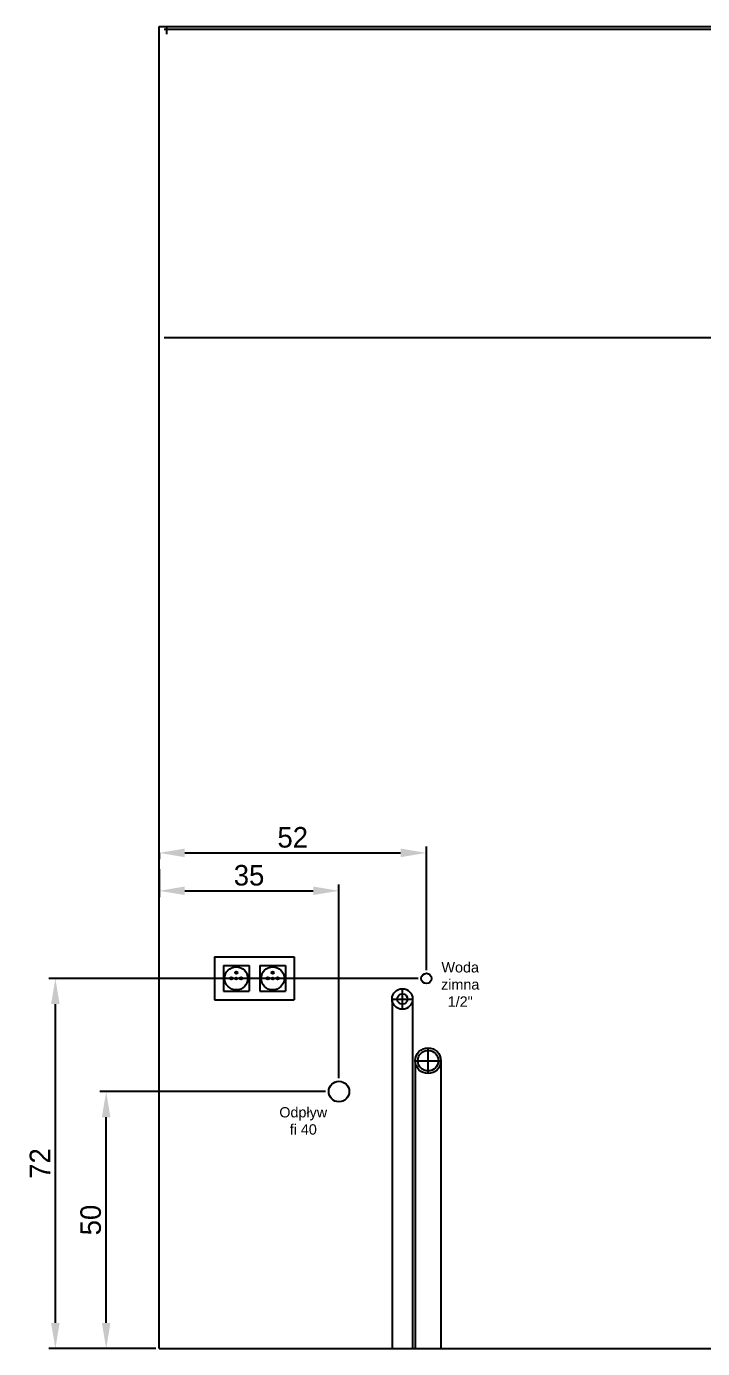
# Model space of a CAD drawing. Header units: millimetres. Extents: x 976 to 9349, y -1578 to 2211.
# Drawn here: x 2705.9 to 2837.4, y 1169.3 to 1426.5 of the extents above; entities that cross this region are included whole.
import ezdxf

# ---------------------------------------------------------------- set-up
doc = ezdxf.new("R2010")
doc.units = ezdxf.units.MM
for name, color, linetype in [('Elektryka - obudowy', 174, 'Continuous'), ('Inst - odpływ', 35, 'Continuous'), ('Inst - woda', 220, 'Continuous'), ('Meble', 42, 'Continuous'), ('Płytki', 254, 'Continuous'), ('Usunięte', 10, 'Continuous'), ('Ściany', 7, 'Continuous')]:
    doc.layers.add(name, color=color, linetype=linetype)
doc.dimstyles.new('ISO-25', dxfattribs={"dimtxt": 4, "dimasz": 5, "dimexe": 1.25, "dimexo": 0.625, "dimgap": 1, "dimtad": 1, "dimtxsty": 'Standard', "dimcen": 2.5, "dimadec": 0, "dimazin": 0, "dimtfac": 1, "dimtmove": 0, "dimatfit": 3, "dimfxl": 1, "dimarcsym": 0})

# ---------------------------------------------------------------- blocks, each defined once
blk = doc.blocks.new('Z$W@#22483')
for p, q in [((0, 0), (0, 257.2)), ((0, 257.2), (237.3, 257.2)), ((237.3, 0), (237.3, 257.2)), ((0, 0), (237.3, 0))]:
    blk.add_line(p, q)
blk = doc.blocks.new('Z$W@#29424')
h = blk.add_hatch(color=256)
h.paths.add_polyline_path([(1.54, 2.25, 1), (1.06, 2.25, 1)])
h.paths.add_polyline_path([(3.44, 2.25, 1), (2.96, 2.25, 1)])
for centre, radius in [((2.25, 2.25), 2.25), ((2.25, 3.37), 0.24), ((1.3, 2.25), 0.24), ((3.2, 2.25), 0.24)]:
    blk.add_circle(centre, radius)
blk = doc.blocks.new('Z$W@#2313')
for p, q in [((0, 8.4), (15.5, 8.4)), ((0, 8.4), (0, 0)), ((15.5, 8.4), (15.5, 0)), ((1.7, 6.7), (1.7, 1.7)), ((1.7, 6.7), (6.7, 6.7)), ((6.7, 6.7), (6.7, 1.7)), ((8.8, 6.7), (8.8, 1.7)), ((8.8, 6.7), (13.8, 6.7)), ((13.8, 6.7), (13.8, 1.7)), ((4, 4.18), (4.4, 4.22)), ((4.18, 4.4), (4.22, 4)), ((11.1, 4.18), (11.5, 4.22)), ((11.28, 4.4), (11.32, 4)), ((0, 0), (15.5, 0)), ((1.7, 1.7), (6.7, 1.7)), ((8.8, 1.7), (13.8, 1.7))]:
    blk.add_line(p, q)
for centre in [(4.2, 4.2), (11.3, 4.2)]:
    blk.add_circle(centre, 0.2)
for p in [(1.95, 1.95), (9.05, 1.95)]:
    blk.add_blockref('Z$W@#29424', p)
blk = doc.blocks.new('*D168')
at = {"layer": 'Defpoints', "color": 0}
for p in [(2721.37, 1219.32), (2764.67, 1219.32), (2731.67, 1169.32)]:
    blk.add_point(p, dxfattribs=at)
at = {"layer": 'Płytki', "color": 0, "lineweight": -2}
for p, q in [((2764.05, 1219.32), (2720.12, 1219.32)), ((2721.37, 1174.32), (2721.37, 1214.32)), ((2731.05, 1169.32), (2720.12, 1169.32))]:
    blk.add_line(p, q, dxfattribs=at)
at = {"layer": 'Płytki', "color": 0}
for points in [[(2722.2, 1214.32), (2720.53, 1214.32), (2721.37, 1219.32)], [(2720.53, 1174.32), (2722.2, 1174.32), (2721.37, 1169.32)]]:
    blk.add_solid(points, dxfattribs=at)
at = {"layer": 'Płytki', "color": 0, "insert": (2718.37, 1194.32), "char_height": 4, "attachment_point": 5, "rotation": 90}
blk.add_mtext('50', dxfattribs=at)
blk = doc.blocks.new('*D169')
at = {"layer": 'Defpoints', "color": 0}
for p in [(2711.48, 1241.32), (2782.67, 1241.32), (2731.67, 1169.32)]:
    blk.add_point(p, dxfattribs=at)
at = {"layer": 'Płytki', "color": 0, "lineweight": -2}
for p, q in [((2782.05, 1241.32), (2710.23, 1241.32)), ((2711.48, 1174.32), (2711.48, 1236.32)), ((2731.05, 1169.32), (2710.23, 1169.32))]:
    blk.add_line(p, q, dxfattribs=at)
at = {"layer": 'Płytki', "color": 0}
for points in [[(2712.31, 1236.32), (2710.65, 1236.32), (2711.48, 1241.32)], [(2710.65, 1174.32), (2712.31, 1174.32), (2711.48, 1169.32)]]:
    blk.add_solid(points, dxfattribs=at)
at = {"layer": 'Płytki', "color": 0, "insert": (2708.48, 1205.32), "char_height": 4, "attachment_point": 5, "rotation": 90}
blk.add_mtext('72', dxfattribs=at)
blk = doc.blocks.new('*D172')
at = {"layer": 'Defpoints', "color": 0}
for p in [(2731.67, 1263.24), (2766.67, 1258.37), (2766.67, 1221.32)]:
    blk.add_point(p, dxfattribs=at)
at = {"layer": 'Płytki', "color": 0, "lineweight": -2}
for p, q in [((2731.67, 1262.61), (2731.67, 1257.12)), ((2736.67, 1258.37), (2761.67, 1258.37)), ((2766.67, 1221.94), (2766.67, 1259.62))]:
    blk.add_line(p, q, dxfattribs=at)
at = {"layer": 'Płytki', "color": 0}
for points in [[(2736.67, 1259.2), (2736.67, 1257.54), (2731.67, 1258.37)], [(2761.67, 1257.54), (2761.67, 1259.2), (2766.67, 1258.37)]]:
    blk.add_solid(points, dxfattribs=at)
at = {"layer": 'Płytki', "color": 0, "insert": (2749.17, 1261.37), "char_height": 4, "attachment_point": 5}
blk.add_mtext('35', dxfattribs=at)
blk = doc.blocks.new('*D173')
at = {"layer": 'Defpoints', "color": 0}
for p in [(2731.67, 1266.37), (2783.67, 1265.75), (2783.67, 1242.32)]:
    blk.add_point(p, dxfattribs=at)
at = {"layer": 'Płytki', "color": 0, "lineweight": -2}
for p, q in [((2731.67, 1265.75), (2731.67, 1264.5)), ((2736.67, 1265.75), (2778.67, 1265.75)), ((2783.67, 1242.94), (2783.67, 1267))]:
    blk.add_line(p, q, dxfattribs=at)
at = {"layer": 'Płytki', "color": 0}
for points in [[(2736.67, 1266.58), (2736.67, 1264.91), (2731.67, 1265.75)], [(2778.67, 1264.91), (2778.67, 1266.58), (2783.67, 1265.75)]]:
    blk.add_solid(points, dxfattribs=at)
at = {"layer": 'Płytki', "color": 0, "insert": (2757.67, 1268.75), "char_height": 4, "attachment_point": 5}
blk.add_mtext('52', dxfattribs=at)

msp = doc.modelspace()

# ---------------------------------------------------------------- linework, layer by layer
at = {"layer": 'Inst - odpływ'}
msp.add_line((2784.005, 1222.819), (2784.005, 1227.819), dxfattribs=at)
at = {"layer": 'Inst - woda'}
for centre, radius in [((2783.672, 1241.319), 1), ((2766.672, 1219.319), 2)]:
    msp.add_circle(centre, radius, dxfattribs=at)
at = {"layer": 'Meble'}
msp.add_line((2733.172, 1425.019), (2733.172, 1426.519), dxfattribs=at)
at = {"layer": 'Płytki'}
for p, q in [((2732.672, 1426.019), (2967.972, 1426.019)), ((2733.172, 1426.519), (2967.472, 1426.519)), ((2732.672, 1366.019), (2967.972, 1366.019))]:
    msp.add_line(p, q, dxfattribs=at)
at = {"layer": 'Usunięte'}
for p, q in [((2777.005, 1237.319), (2781.005, 1237.319)), ((2777.005, 1237.319), (2781.005, 1237.319)), ((2777.005, 1237.319), (2777.005, 1169.319)), ((2779.005, 1235.319), (2779.005, 1239.319)), ((2779.005, 1235.319), (2779.005, 1239.319)), ((2781.005, 1237.319), (2781.005, 1169.319)), ((2781.505, 1225.319), (2786.505, 1225.319)), ((2781.505, 1225.319), (2781.505, 1169.319)), ((2786.505, 1225.319), (2786.505, 1169.319))]:
    msp.add_line(p, q, dxfattribs=at)
for centre, radius in [((2779.005, 1237.319), 2), ((2779.005, 1237.319), 1), ((2784.005, 1225.319), 2.5), ((2784.005, 1225.319), 2)]:
    msp.add_circle(centre, radius, dxfattribs=at)

# ---------------------------------------------------------------- block references
at = {"layer": 'Elektryka - obudowy'}
msp.add_blockref('Z$W@#2313', (2742.472, 1237.128), dxfattribs=at)
at = {"layer": 'Ściany'}
msp.add_blockref('Z$W@#22483', (2731.672, 1169.319), dxfattribs=at)

# ---------------------------------------------------------------- texts
at = {"layer": 'Inst - woda', "char_height": 2, "width": 8.21683, "attachment_point": 5}
for s, insert in [('{\\fArial|b0|i0|c238|p0;Woda zimna\\P1/2"}', (2790.259, 1240.139)), ('{\\fArial|b0|i0|c238|p0;Odpływ\\Pfi 40}', (2759.717, 1213.605))]:
    msp.add_mtext(s, dxfattribs=dict(at, insert=insert))

# ---------------------------------------------------------------- dimensions: what is measured, and where the dimension line sits
at = {"layer": 'Płytki'}
for base, p1, p2, picture, middle in [((2783.672, 1265.746), (2731.672, 1266.373), (2783.672, 1242.319), '*D173', (2757.672, 1268.746)), ((2766.672, 1258.371), (2731.672, 1263.235), (2766.672, 1221.319), '*D172', (2749.172, 1261.371))]:
    dim = msp.add_linear_dim(base=base, p1=p1, p2=p2, dimstyle='ISO-25', dxfattribs=at)
    dim.commit()
    dim.dimension.update_dxf_attribs({"geometry": picture, "text_midpoint": middle})
for base, p2, picture, middle in [((2711.48, 1241.319), (2782.672, 1241.319), '*D169', (2708.48, 1205.319)), ((2721.365, 1219.319), (2764.672, 1219.319), '*D168', (2718.365, 1194.319))]:
    dim = msp.add_linear_dim(base=base, p1=(2731.672, 1169.319), p2=p2, angle=90, dimstyle='ISO-25', dxfattribs=at)
    dim.commit()
    dim.dimension.update_dxf_attribs({"geometry": picture, "text_midpoint": middle})

doc.saveas('drawing.dxf')
